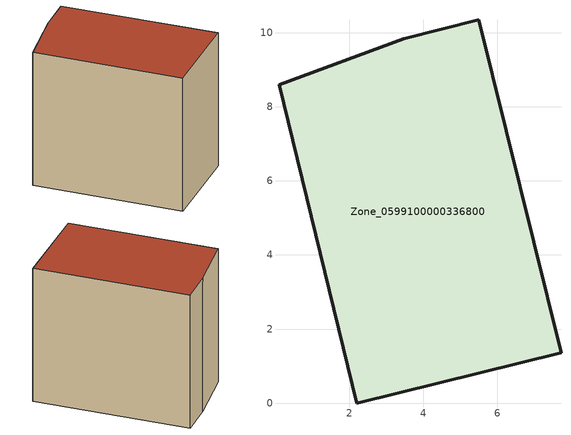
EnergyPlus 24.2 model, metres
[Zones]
Zone_0599100000336800
 floor ground (C_G): 0.1,8.59 3.46,9.85 5.5,10.35 7.72,1.36 2.2,0 z0
 wall outside (C_F): 2.2,0 7.72,1.36 5.5,10.35 3.46,9.85 0.1,8.59 2.2,0 z0:8.33
 roof outside (C_R): 3.46,9.85 0.1,8.59 2.2,0 7.72,1.36 5.5,10.35 z8.33
[BUILDING]
Pand.0599100000336800: North Axis=0; Terrain=City; Loads Convergence Tolerance Value=0.04; Temperature Convergence Tolerance Value=0.4; Solar Distribution=FullExterior; Maximum Number of Warmup Days=25; Minimum Number of Warmup Days=1
[Site:Location]
Rotterdam.The.Hague.AP_ZH_NLD Design_Conditions: Latitude=51.96; Longitude=4.45; Time Zone=1; Elevation=-4.5
[SITE:GROUNDTEMPERATURE:BUILDINGSURFACE]
18, 18, 18, 18, 18, 18, 18, 18, 18, 18, 18, 18
[MATERIAL] Thermal Absorptance=0.9; Solar Absorptance=0.7; Visible Absorptance=0.7
Name | Roughness | Thickness | Conductivity | Density | Specific Heat
G.TC.1975-1991 | MediumSmooth | 0.15 | 0.288461 | 540 | 1210
F.TC.1975-1991 | Rough | 0.3 | 0.230769 | 1920 | 840
R.TC.1975-1991 | MediumRough | 0.2 | 0.153846 | 1500 | 1000
[CONSTRUCTION]
C_G: G.TC.1975-1991
C_F: F.TC.1975-1991
C_R: R.TC.1975-1991
[ZONE]
Zone_0599100000336800: Type=1; Multiplier=1; Ceiling Height=Autocalculate; Volume=Autocalculate; Floor Area=autocalculate; Part of Total Floor Area=Yes
[ZONEINFILTRATION:DESIGNFLOWRATE]
Infil_Zone_0599100000336800: Zone or ZoneList or Space or SpaceList=Zone_0599100000336800; Schedule=AlwaysOn; Design Flow Rate Calculation Method=Flow/Area; Flow Rate per Floor Area=0.003; Constant Term Coefficient=1; Temperature Term Coefficient=0; Velocity Term Coefficient=0; Velocity Squared Term Coefficient=0
[HVACTEMPLATE:ZONE:IDEALLOADSAIRSYSTEM]
Zone_0599100000336800: Maximum Heating Supply Air Temperature=50; Minimum Cooling Supply Air Temperature=13; Maximum Heating Supply Air Humidity Ratio=0.0156; Minimum Cooling Supply Air Humidity Ratio=0.0077; Heating Limit=NoLimit; Cooling Limit=NoLimit; Dehumidification Control Type=ConstantSensibleHeatRatio; Cooling Sensible Heat Ratio=0.7; Dehumidification Setpoint=60; Humidification Control Type=None; Humidification Setpoint=30; Outdoor Air Method=None; Outdoor Air Flow Rate per Person=0.00944; Outdoor Air Flow Rate per Zone Floor Area=0; Outdoor Air Flow Rate per Zone=0; Demand Controlled Ventilation Type=None; Outdoor Air Economizer Type=NoEconomizer; Heat Recovery Type=None; Sensible Heat Recovery Effectiveness=0.7; Latent Heat Recovery Effectiveness=0.65
[ZONECONTROL:THERMOSTAT]
ThermostatControl_Zone_0599100000336800: Zone or ZoneList=Zone_0599100000336800; Control Type Schedule=DualSetpointControlType; Control 1=Thermostat_Zone_0599100000336800; Temperature Difference Between Cutout And Setpoint=0
[THERMOSTATSETPOINT:DUALSETPOINT]
Thermostat_Zone_0599100000336800: Heating Setpoint Temperature Schedule=HeatingSetpoint_Zone_0599100000336800; Cooling Setpoint Temperature Schedule=CoolingSetpoint_Zone_0599100000336800
[SCHEDULE:COMPACT]
HeatingSetpoint_Zone_0599100000336800: Through: 12/31, For: AllDays, Until: 24:00, 21
CoolingSetpoint_Zone_0599100000336800: Through: 12/31, For: AllDays, Until: 24:00, 24
DualSetpointControlType: Through: 12/31, For: AllDays, Until: 24:00, 4
AlwaysOn: Through: 12/31, For: AllDays, Until: 24:00, 1
